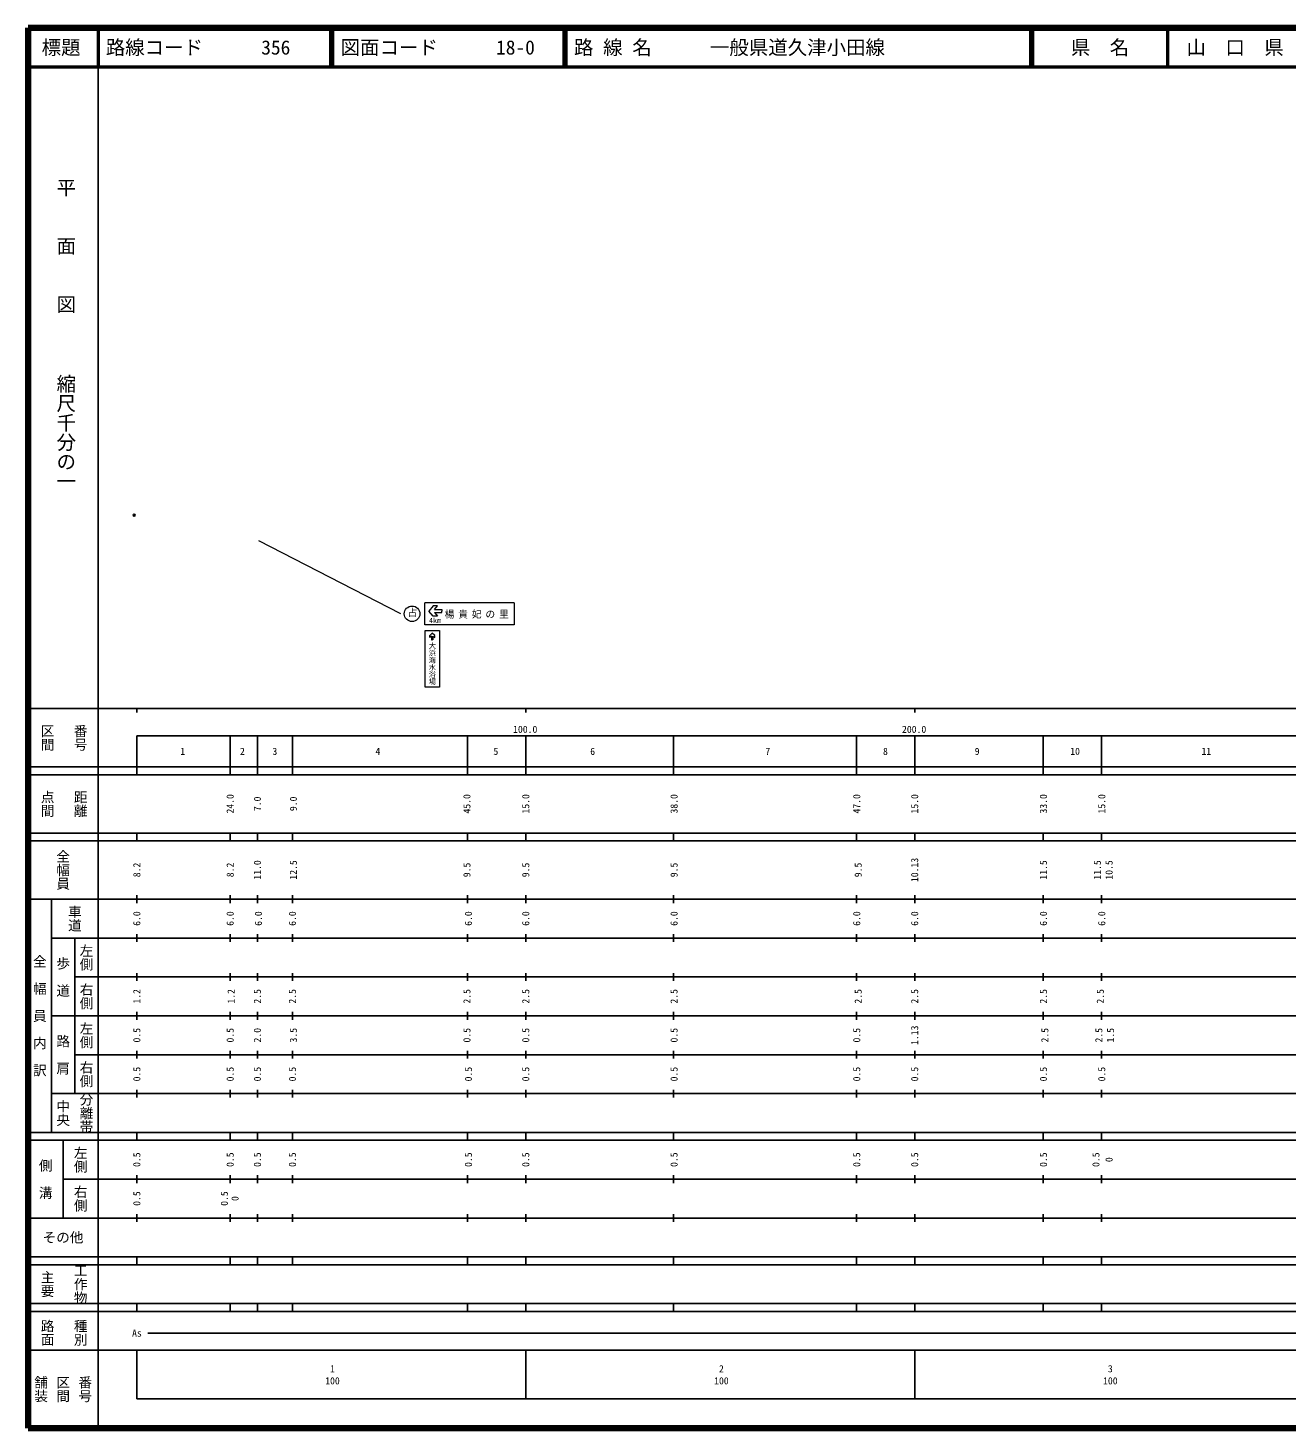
# Model space of a CAD drawing. Units: millimetres on the paper, with parts at other scales. Extents: x 40 to 680, y 20 to 380.
# Drawn here: x 40 to 363.7, y 20 to 380 of the extents above; entities that cross this region are included whole.
import ezdxf
from ezdxf.enums import TextEntityAlignment as Align

# ---------------------------------------------------------------- set-up
doc = ezdxf.new("R2010")
doc.units = ezdxf.units.MM
doc.header["$PDMODE"] = 32
doc.header["$PDSIZE"] = 0.5
doc.layers.add('M-OTRS', color=6, linetype='Continuous')
for name, color, linetype, lineweight in [('M-STR-STRC', 7, 'Continuous', 13), ('M-TTL', 2, 'Continuous', 140), ('M-TTL-BAND', 7, 'Continuous', 25), ('M-TTL-LINE', 7, 'Continuous', 50), ('M-TTL-TXT', 7, 'Continuous', 13)]:
    doc.layers.add(name, color=color, linetype=linetype, lineweight=lineweight)
doc.styles.add('@ＭＳ ゴシック', font='')
doc.styles.add('ＭＳ ゴシック', font='')
doc.styles.get('@ＭＳ ゴシック').set_extended_font_data('@MS Gothic')
doc.styles.get('ＭＳ ゴシック').set_extended_font_data('MS Gothic')

msp = doc.modelspace()

# ---------------------------------------------------------------- linework, layer by layer
at = {"layer": 'M-OTRS'}
msp.add_point((67.315, 254.701), dxfattribs=at)
at = {"layer": 'M-STR-STRC'}
for p, q in [((99.274, 248.195), (135.759, 229.437)), ((165.003, 232.196), (142.007, 232.196)), ((142.007, 226.539), (142.007, 232.196)), ((144.17, 231.384), (143.059, 230.081)), ((145.281, 231.383), (144.17, 231.384)), ((144.485, 230.45), (145.281, 231.383)), ((144.485, 230.45), (146.41, 230.448)), ((146.41, 230.448), (146.41, 230.078)), ((165.007, 232.196), (165.003, 226.539)), ((144.168, 228.776), (143.059, 230.081)), ((145.279, 228.775), (144.168, 228.776)), ((144.485, 229.71), (146.41, 229.708)), ((144.485, 229.71), (145.279, 228.775)), ((146.41, 229.708), (146.41, 230.078)), ((165.003, 226.539), (142.007, 226.539)), ((142.098, 210.52), (142.098, 225.08)), ((142.098, 225.08), (145.78, 225.08)), ((143.286, 223.813), (143.939, 224.367)), ((143.286, 223.258), (143.286, 223.813)), ((143.753, 223.655), (143.286, 223.258)), ((143.753, 223.655), (143.753, 222.692)), ((144.59, 223.812), (143.939, 224.367)), ((144.123, 223.654), (144.59, 223.257)), ((144.123, 223.654), (144.123, 222.692)), ((144.59, 223.257), (144.59, 223.812)), ((145.78, 225.08), (145.78, 210.52)), ((143.753, 222.692), (143.938, 222.692)), ((144.123, 222.692), (143.938, 222.692)), ((145.78, 210.52), (142.098, 210.52))]:
    msp.add_line(p, q, dxfattribs=at)
msp.add_circle((138.75, 229.367), 2, dxfattribs=at)
at = {"layer": 'M-TTL'}
for p, q in [((40, 380), (40, 20)), ((680, 380), (40, 380)), ((40, 20), (680, 20))]:
    msp.add_line(p, q, dxfattribs=at)
at = {"layer": 'M-TTL-BAND'}
for p, q in [((58, 370), (58, 20)), ((40, 205), (579, 205)), ((68, 205), (68, 204)), ((168, 205), (168, 204)), ((268, 205), (268, 204)), ((68, 198), (579, 198)), ((68, 198), (68, 188)), ((92, 198), (92, 188)), ((99, 198), (99, 188)), ((108, 198), (108, 188)), ((153, 198), (153, 188)), ((168, 198), (168, 188)), ((206, 198), (206, 188)), ((253, 198), (253, 188)), ((268, 198), (268, 188)), ((301, 198), (301, 188)), ((316, 198), (316, 188)), ((40, 190), (579, 190)), ((40, 188), (579, 188)), ((40, 173), (579, 173)), ((68, 171), (68, 173)), ((92, 173), (92, 171)), ((99, 173), (99, 171)), ((108, 173), (108, 171)), ((153, 173), (153, 171)), ((168, 171), (168, 173)), ((206, 173), (206, 171)), ((253, 173), (253, 171)), ((268, 171), (268, 173)), ((301, 173), (301, 171)), ((316, 173), (316, 171)), ((40, 171), (579, 171)), ((40, 156), (579, 156)), ((46, 96), (46, 156)), ((68, 155), (68, 157)), ((92, 157), (92, 155)), ((99, 157), (99, 155)), ((108, 157), (108, 155)), ((153, 157), (153, 155)), ((168, 155), (168, 157)), ((206, 157), (206, 155)), ((253, 157), (253, 155)), ((268, 155), (268, 157)), ((301, 157), (301, 155)), ((316, 157), (316, 155)), ((46, 146), (579, 146)), ((52, 146), (52, 106)), ((68, 145), (68, 147)), ((92, 147), (92, 145)), ((99, 147), (99, 145)), ((108, 147), (108, 145)), ((153, 147), (153, 145)), ((168, 145), (168, 147)), ((206, 147), (206, 145)), ((253, 147), (253, 145)), ((268, 145), (268, 147)), ((301, 147), (301, 145)), ((316, 147), (316, 145)), ((68, 135), (68, 137)), ((92, 137), (92, 135)), ((99, 137), (99, 135)), ((108, 137), (108, 135)), ((153, 137), (153, 135)), ((168, 135), (168, 137)), ((206, 137), (206, 135)), ((253, 137), (253, 135)), ((268, 135), (268, 137)), ((301, 137), (301, 135)), ((316, 137), (316, 135)), ((52, 136), (579, 136)), ((46, 126), (579, 126)), ((68, 125), (68, 127)), ((92, 127), (92, 125)), ((99, 127), (99, 125)), ((108, 127), (108, 125)), ((153, 127), (153, 125)), ((168, 125), (168, 127)), ((206, 127), (206, 125)), ((253, 127), (253, 125)), ((268, 125), (268, 127)), ((301, 127), (301, 125)), ((316, 127), (316, 125)), ((52, 116), (579, 116)), ((68, 115), (68, 117)), ((92, 117), (92, 115)), ((99, 117), (99, 115)), ((108, 117), (108, 115)), ((153, 117), (153, 115)), ((168, 115), (168, 117)), ((206, 117), (206, 115)), ((253, 117), (253, 115)), ((268, 115), (268, 117)), ((301, 117), (301, 115)), ((316, 117), (316, 115)), ((46, 106), (579, 106)), ((68, 105), (68, 107)), ((92, 107), (92, 105)), ((99, 107), (99, 105)), ((108, 107), (108, 105)), ((153, 107), (153, 105)), ((168, 105), (168, 107)), ((206, 107), (206, 105)), ((253, 107), (253, 105)), ((268, 105), (268, 107)), ((301, 107), (301, 105)), ((316, 107), (316, 105)), ((40, 96), (579, 96)), ((40, 94), (579, 94)), ((49, 94), (49, 74)), ((68, 94), (68, 96)), ((92, 96), (92, 94)), ((99, 96), (99, 94)), ((108, 96), (108, 94)), ((153, 96), (153, 94)), ((168, 94), (168, 96)), ((206, 96), (206, 94)), ((253, 96), (253, 94)), ((268, 94), (268, 96)), ((301, 96), (301, 94)), ((316, 96), (316, 94)), ((49, 84), (579, 84)), ((68, 83), (68, 85)), ((92, 85), (92, 83)), ((99, 85), (99, 83)), ((108, 85), (108, 83)), ((153, 85), (153, 83)), ((168, 83), (168, 85)), ((206, 85), (206, 83)), ((253, 85), (253, 83)), ((268, 83), (268, 85)), ((301, 85), (301, 83)), ((316, 85), (316, 83)), ((40, 74), (579, 74)), ((68, 73), (68, 75)), ((92, 75), (92, 73)), ((99, 75), (99, 73)), ((108, 75), (108, 73)), ((153, 75), (153, 73)), ((168, 73), (168, 75)), ((206, 75), (206, 73)), ((253, 75), (253, 73)), ((268, 73), (268, 75)), ((301, 75), (301, 73)), ((316, 75), (316, 73)), ((40, 64), (579, 64)), ((40, 62), (579, 62)), ((68, 62), (68, 64)), ((92, 64), (92, 62)), ((99, 64), (99, 62)), ((108, 64), (108, 62)), ((153, 64), (153, 62)), ((168, 62), (168, 64)), ((206, 64), (206, 62)), ((253, 64), (253, 62)), ((268, 62), (268, 64)), ((301, 64), (301, 62)), ((316, 64), (316, 62)), ((40, 52), (579, 52)), ((68, 50), (68, 52)), ((92, 52), (92, 50)), ((99, 52), (99, 50)), ((108, 52), (108, 50)), ((153, 52), (153, 50)), ((168, 50), (168, 52)), ((206, 52), (206, 50)), ((253, 52), (253, 50)), ((268, 50), (268, 52)), ((301, 52), (301, 50)), ((316, 52), (316, 50)), ((40, 50), (579, 50)), ((70.805, 44.406), (565.903, 44.406)), ((40, 40), (579, 40)), ((68, 40), (68, 27.5)), ((168, 40), (168, 27.5)), ((268, 40), (268, 27.5)), ((68, 27.5), (579, 27.5))]:
    msp.add_line(p, q, dxfattribs=at)
at = {"layer": 'M-TTL-LINE'}
for p, q in [((58, 380), (58, 370)), ((117.75, 380), (117.75, 370)), ((118.25, 380), (118.25, 370)), ((177.75, 380), (177.75, 370)), ((178.25, 380), (178.25, 370)), ((297.75, 380), (297.75, 370)), ((298.25, 380), (298.25, 370)), ((333, 380), (333, 370)), ((40, 370), (680, 370))]:
    msp.add_line(p, q, dxfattribs=at)

# ---------------------------------------------------------------- texts
at = {"layer": 'M-STR-STRC', "style": 'ＭＳ ゴシック'}
for s, height, p in [('占', 1.832, (137.585, 228.197)), ('4km', 1.32, (143.104, 226.61))]:
    msp.add_text(s, height=height, dxfattribs=at).set_placement(p, align=Align.BOTTOM_LEFT)
at = {"layer": 'M-STR-STRC', "style": '@ＭＳ ゴシック'}
msp.add_text('大浜海水浴場', height=1.32, rotation=270, dxfattribs=at).set_placement((143.93, 216.562), align=Align.MIDDLE_CENTER)
at = {"layer": 'M-STR-STRC', "insert": (147.115, 228.133), "char_height": 1.833, "attachment_point": 7, "style": 'ＭＳ ゴシック'}
msp.add_mtext('\\T1.4;楊貴妃の里', dxfattribs=at)
at = {"layer": 'M-TTL-BAND', "style": '@ＭＳ ゴシック'}
for s, p in [('平\u3000\u3000面\u3000\u3000図', (49.777, 306.475)), ('縮尺千分の一', (49.777, 261.03))]:
    msp.add_text(s, height=3.666, rotation=270, dxfattribs=at).set_placement(p, align=Align.MIDDLE_RIGHT)
at = {"layer": 'M-TTL-BAND'}
for s, height, rotation, style, p in [('区間', 2.566, 270, '@ＭＳ ゴシック', (45, 197.5)), ('番号', 2.566, 270, '@ＭＳ ゴシック', (53.5, 197.5)), ('点間', 2.566, 270, '@ＭＳ ゴシック', (45, 180.5)), ('距離', 2.566, 270, '@ＭＳ ゴシック', (53.5, 180.5)), ('24.0', 1.833, 90, 'ＭＳ ゴシック', (91.97, 180.5)), ('7.0', 1.833, 90, 'ＭＳ ゴシック', (98.97, 180.5)), ('9.0', 1.833, 90, 'ＭＳ ゴシック', (108.221, 180.5)), ('45.0', 1.833, 90, 'ＭＳ ゴシック', (152.847, 180.5)), ('15.0', 1.833, 90, 'ＭＳ ゴシック', (167.97, 180.5)), ('38.0', 1.833, 90, 'ＭＳ ゴシック', (206.099, 180.5)), ('47.0', 1.833, 90, 'ＭＳ ゴシック', (253.07, 180.5)), ('15.0', 1.833, 90, 'ＭＳ ゴシック', (267.97, 180.5)), ('33.0', 1.833, 90, 'ＭＳ ゴシック', (301.072, 180.5)), ('15.0', 1.833, 90, 'ＭＳ ゴシック', (316.072, 180.5)), ('全幅員', 2.566, 270, '@ＭＳ ゴシック', (49, 163.5)), ('11.0', 1.833, 90, 'ＭＳ ゴシック', (98.97, 163.5)), ('12.5', 1.833, 90, 'ＭＳ ゴシック', (108.221, 163.5)), ('10.13', 1.833, 90, 'ＭＳ ゴシック', (267.969, 163.5)), ('11.5', 1.833, 90, 'ＭＳ ゴシック', (301.072, 163.5)), ('11.5', 1.833, 90, 'ＭＳ ゴシック', (314.947, 163.5)), ('10.5', 1.833, 90, 'ＭＳ ゴシック', (317.947, 163.5)), ('8.2', 1.833, 90, 'ＭＳ ゴシック', (67.969, 163.5)), ('8.2', 1.833, 90, 'ＭＳ ゴシック', (91.97, 163.5)), ('9.5', 1.833, 90, 'ＭＳ ゴシック', (152.847, 163.5)), ('9.5', 1.833, 90, 'ＭＳ ゴシック', (167.969, 163.5)), ('9.5', 1.833, 90, 'ＭＳ ゴシック', (206.099, 163.5)), ('9.5', 1.833, 90, 'ＭＳ ゴシック', (253.445, 163.5)), ('車道', 2.566, 270, '@ＭＳ ゴシック', (52, 151)), ('6.0', 1.833, 90, 'ＭＳ ゴシック', (67.969, 151)), ('6.0', 1.833, 90, 'ＭＳ ゴシック', (91.97, 151)), ('6.0', 1.833, 90, 'ＭＳ ゴシック', (99.22, 151)), ('6.0', 1.833, 90, 'ＭＳ ゴシック', (107.971, 151)), ('6.0', 1.833, 90, 'ＭＳ ゴシック', (153.222, 151)), ('6.0', 1.833, 90, 'ＭＳ ゴシック', (167.969, 151)), ('6.0', 1.833, 90, 'ＭＳ ゴシック', (206.099, 151)), ('6.0', 1.833, 90, 'ＭＳ ゴシック', (253.07, 151)), ('6.0', 1.833, 90, 'ＭＳ ゴシック', (267.969, 151)), ('6.0', 1.833, 90, 'ＭＳ ゴシック', (301.072, 151)), ('6.0', 1.833, 90, 'ＭＳ ゴシック', (316.072, 151)), ('左側', 2.566, 270, '@ＭＳ ゴシック', (55, 141)), ('全\u3000幅\u3000員\u3000内\u3000訳', 2.566, 270, '@ＭＳ ゴシック', (43, 126)), ('歩\u3000道', 2.566, 270, '@ＭＳ ゴシック', (49, 136)), ('右側', 2.566, 270, '@ＭＳ ゴシック', (55, 131)), ('1.2', 1.833, 90, 'ＭＳ ゴシック', (67.969, 131)), ('1.2', 1.833, 90, 'ＭＳ ゴシック', (92.22, 131)), ('2.5', 1.833, 90, 'ＭＳ ゴシック', (98.97, 131)), ('2.5', 1.833, 90, 'ＭＳ ゴシック', (107.971, 131)), ('2.5', 1.833, 90, 'ＭＳ ゴシック', (152.847, 131)), ('2.5', 1.833, 90, 'ＭＳ ゴシック', (167.969, 131)), ('2.5', 1.833, 90, 'ＭＳ ゴシック', (206.099, 131)), ('2.5', 1.833, 90, 'ＭＳ ゴシック', (253.445, 131)), ('2.5', 1.833, 90, 'ＭＳ ゴシック', (267.969, 131)), ('2.5', 1.833, 90, 'ＭＳ ゴシック', (301.072, 131)), ('2.5', 1.833, 90, 'ＭＳ ゴシック', (315.697, 131)), ('左側', 2.566, 270, '@ＭＳ ゴシック', (55, 121)), ('0.5', 1.833, 90, 'ＭＳ ゴシック', (67.969, 121)), ('0.5', 1.833, 90, 'ＭＳ ゴシック', (91.97, 121)), ('2.0', 1.833, 90, 'ＭＳ ゴシック', (98.97, 121)), ('3.5', 1.833, 90, 'ＭＳ ゴシック', (108.221, 121)), ('0.5', 1.833, 90, 'ＭＳ ゴシック', (152.847, 121)), ('0.5', 1.833, 90, 'ＭＳ ゴシック', (167.969, 121)), ('0.5', 1.833, 90, 'ＭＳ ゴシック', (206.099, 121)), ('0.5', 1.833, 90, 'ＭＳ ゴシック', (253.07, 121)), ('1.13', 1.833, 90, 'ＭＳ ゴシック', (267.969, 121)), ('2.5', 1.833, 90, 'ＭＳ ゴシック', (301.447, 121)), ('2.5', 1.833, 90, 'ＭＳ ゴシック', (315.322, 121)), ('1.5', 1.833, 90, 'ＭＳ ゴシック', (318.322, 121)), ('路\u3000肩', 2.566, 270, '@ＭＳ ゴシック', (49, 116)), ('右側', 2.566, 270, '@ＭＳ ゴシック', (55, 111)), ('0.5', 1.833, 90, 'ＭＳ ゴシック', (67.969, 111)), ('0.5', 1.833, 90, 'ＭＳ ゴシック', (91.97, 111)), ('0.5', 1.833, 90, 'ＭＳ ゴシック', (98.97, 111)), ('0.5', 1.833, 90, 'ＭＳ ゴシック', (107.971, 111)), ('0.5', 1.833, 90, 'ＭＳ ゴシック', (153.222, 111)), ('0.5', 1.833, 90, 'ＭＳ ゴシック', (167.969, 111)), ('0.5', 1.833, 90, 'ＭＳ ゴシック', (206.099, 111)), ('0.5', 1.833, 90, 'ＭＳ ゴシック', (253.07, 111)), ('0.5', 1.833, 90, 'ＭＳ ゴシック', (267.969, 111)), ('0.5', 1.833, 90, 'ＭＳ ゴシック', (301.072, 111)), ('0.5', 1.833, 90, 'ＭＳ ゴシック', (316.072, 111)), ('分離帯', 2.566, 270, '@ＭＳ ゴシック', (55, 101)), ('中央', 2.566, 270, '@ＭＳ ゴシック', (49, 101)), ('左側', 2.566, 270, '@ＭＳ ゴシック', (53.5, 89)), ('0.5', 1.833, 90, 'ＭＳ ゴシック', (67.969, 89)), ('0.5', 1.833, 90, 'ＭＳ ゴシック', (91.97, 89)), ('0.5', 1.833, 90, 'ＭＳ ゴシック', (98.97, 89)), ('0.5', 1.833, 90, 'ＭＳ ゴシック', (107.971, 89)), ('0.5', 1.833, 90, 'ＭＳ ゴシック', (153.222, 89)), ('0.5', 1.833, 90, 'ＭＳ ゴシック', (167.969, 89)), ('0.5', 1.833, 90, 'ＭＳ ゴシック', (206.099, 89)), ('0.5', 1.833, 90, 'ＭＳ ゴシック', (253.07, 89)), ('0.5', 1.833, 90, 'ＭＳ ゴシック', (267.969, 89)), ('0.5', 1.833, 90, 'ＭＳ ゴシック', (301.072, 89)), ('0.5', 1.833, 90, 'ＭＳ ゴシック', (314.572, 89)), ('側\u3000溝', 2.566, 270, '@ＭＳ ゴシック', (44.5, 84)), ('0', 1.833, 90, 'ＭＳ ゴシック', (317.947, 89)), ('右側', 2.566, 270, '@ＭＳ ゴシック', (53.5, 79)), ('0.5', 1.833, 90, 'ＭＳ ゴシック', (67.969, 79)), ('0.5', 1.833, 90, 'ＭＳ ゴシック', (90.47, 79)), ('0', 1.833, 90, 'ＭＳ ゴシック', (93.22, 79)), ('工作物', 2.566, 270, '@ＭＳ ゴシック', (53.5, 57)), ('主要', 2.566, 270, '@ＭＳ ゴシック', (45, 57)), ('路面', 2.566, 270, '@ＭＳ ゴシック', (45, 44.5)), ('種別', 2.566, 270, '@ＭＳ ゴシック', (53.5, 44.5)), ('舗装', 2.566, 270, '@ＭＳ ゴシック', (43.333, 30)), ('区間', 2.566, 270, '@ＭＳ ゴシック', (49, 30)), ('番号', 2.566, 270, '@ＭＳ ゴシック', (54.667, 30))]:
    msp.add_text(s, height=height, rotation=rotation, dxfattribs=dict(at, style=style)).set_placement(p, align=Align.MIDDLE_CENTER)
at = {"layer": 'M-TTL-BAND', "style": 'ＭＳ ゴシック'}
for s, p in [('100.0', (167.844, 198.195)), ('200.0', (267.844, 198.195))]:
    msp.add_text(s, height=1.833, dxfattribs=at).set_placement(p, align=Align.BOTTOM_CENTER)
for s, height, p in [('1', 1.833, (79.797, 194)), ('2', 1.833, (95.131, 194)), ('3', 1.833, (103.465, 194)), ('4', 1.833, (129.966, 194)), ('5', 1.833, (160.3, 194)), ('6', 1.833, (185.181, 194)), ('7', 1.833, (230.219, 194)), ('8', 1.833, (260.465, 194)), ('9', 1.833, (284.042, 194)), ('10', 1.833, (309.222, 194)), ('11', 1.833, (342.978, 194)), ('その他', 2.566, (49, 69)), ('As', 1.833, (68.006, 44.406)), ('1', 1.833, (118.288, 35.238)), ('2', 1.833, (218.288, 35.238)), ('3', 1.833, (318.288, 35.238)), ('100', 1.833, (118.288, 32.131)), ('100', 1.833, (218.288, 32.131)), ('100', 1.833, (318.288, 32.131))]:
    msp.add_text(s, height=height, dxfattribs=at).set_placement(p, align=Align.MIDDLE_CENTER)
at = {"layer": 'M-TTL-TXT', "style": 'ＭＳ ゴシック'}
for s, p in [('標題', (48.5, 375)), ('県\u3000名', (315.625, 375)), ('山\u3000口\u3000県', (350.375, 375))]:
    msp.add_text(s, height=3.666, dxfattribs=at).set_placement(p, align=Align.MIDDLE_CENTER)
for s, p in [('路線コード      356', (60, 375)), ('図面コード      18-0', (120.38, 375)), ('路 線 名      一般県道久津小田線', (180.38, 375))]:
    msp.add_text(s, height=3.666, dxfattribs=at).set_placement(p, align=Align.MIDDLE_LEFT)

doc.saveas('drawing.dxf')
